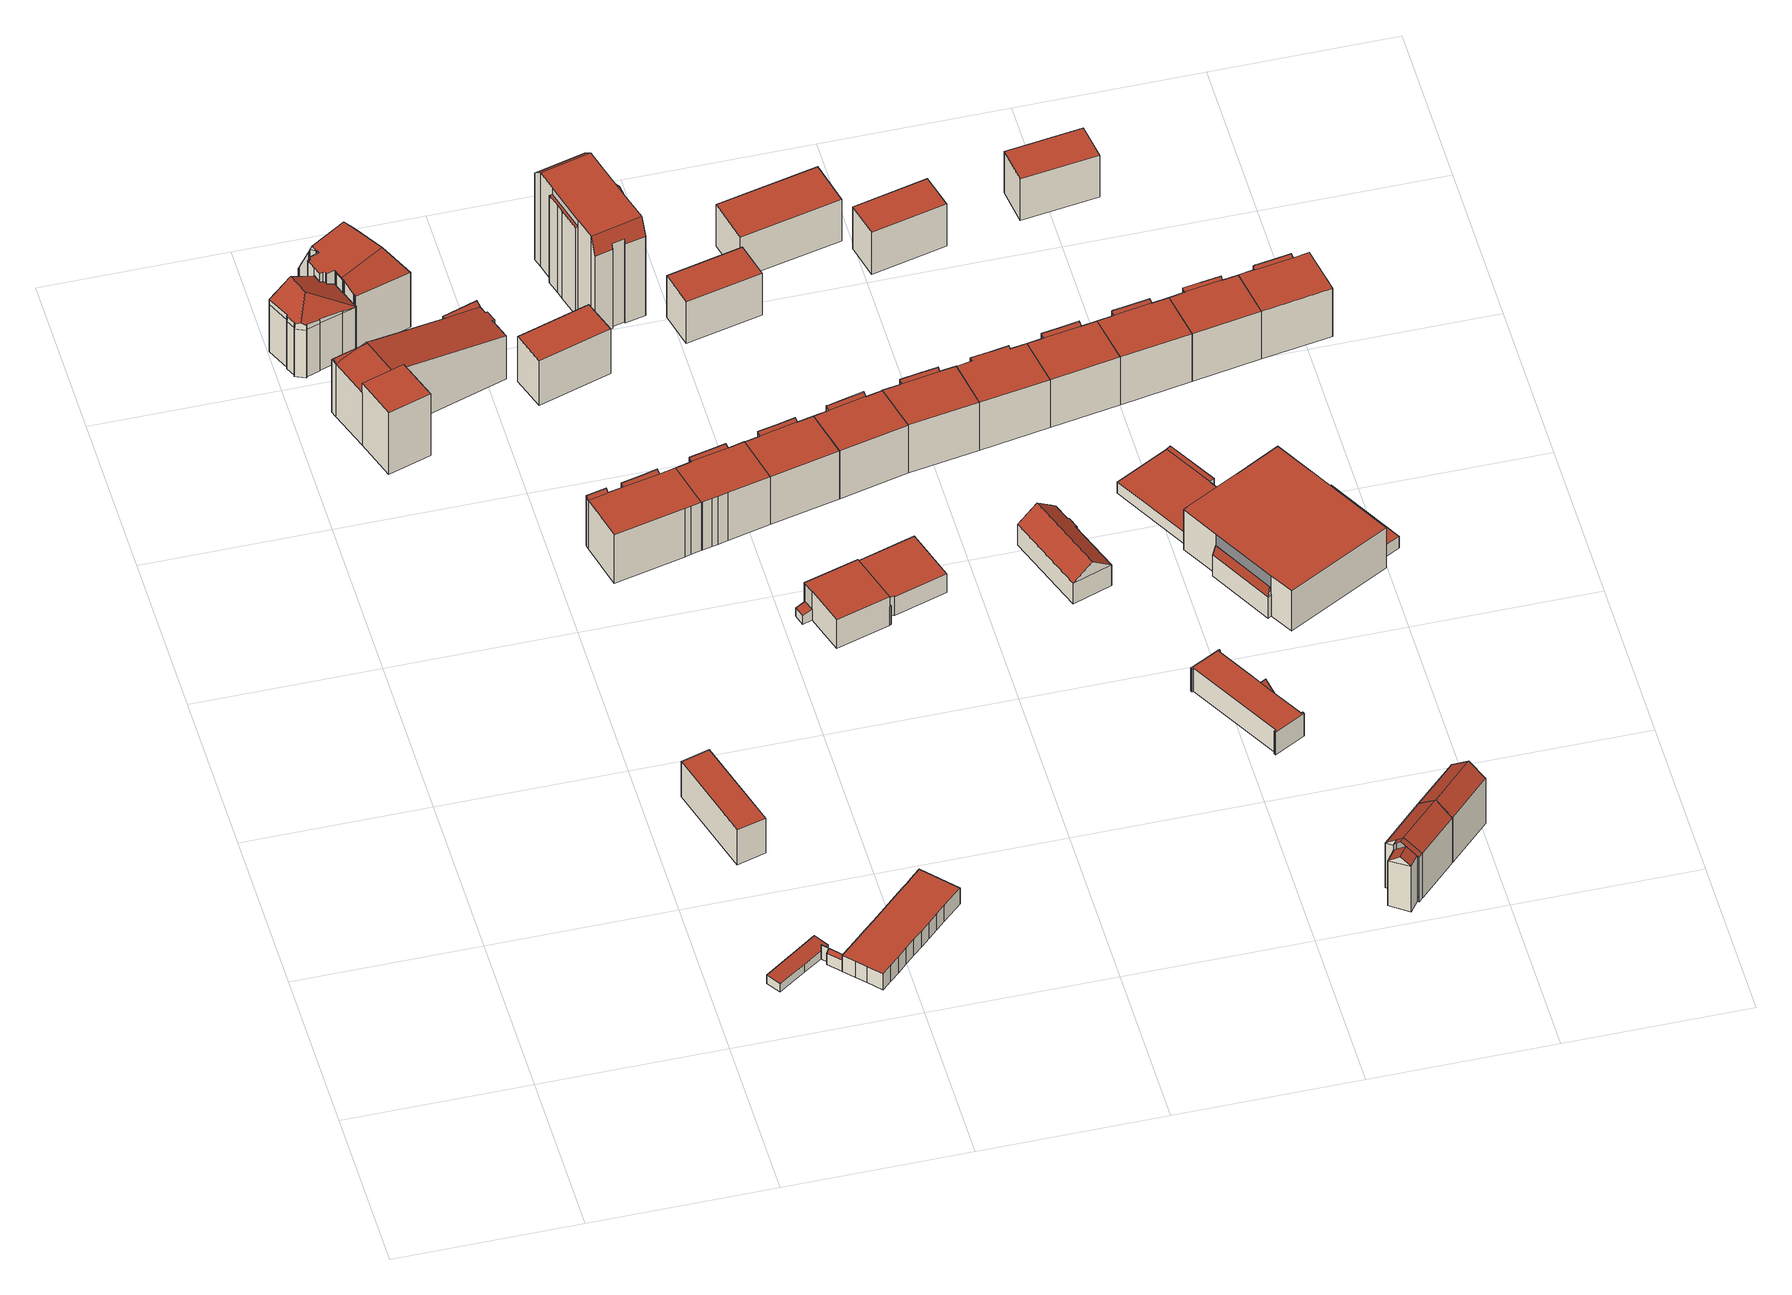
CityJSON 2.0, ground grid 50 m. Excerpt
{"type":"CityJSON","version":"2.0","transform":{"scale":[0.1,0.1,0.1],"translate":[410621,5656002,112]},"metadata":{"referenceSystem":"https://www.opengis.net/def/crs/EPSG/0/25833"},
"CityObjects":{
"building1":{"type":"Building","attributes":{"Dachtyp_tdc":"tdcPolyFlatRoof","Gemeindeschluessel":14612000,"Dachneigung":4.24,"QualitaetDacherkennung":54,"Geometrietyp2DReferenz":"3000","measuredHeight":3.03,"function":"31001_2463","roofType":"2100"},"geometry":[{"type":"Solid","lod":"2","boundaries":[[[[0,1,2,3]],[[1,4,5,2]],[[4,6,7,5]],[[6,8,9,7]],[[8,10,11,9]],[[8,6,4,1,0,12,10]],[[11,13,3,2,5,7,9]],[[10,12,13,11]],[[12,0,3,13]]]],"semantics":{"surfaces":[{"type":"WallSurface"},{"type":"RoofSurface"},{"type":"GroundSurface"}],"values":[[0,0,0,0,0,1,2,0,0]]}}]},
"building2":{"type":"Building","attributes":{"Dachtyp_tdc":"tdcFreeFormRoof","Gemeindeschluessel":14612000,"Dachneigung":52.79,"QualitaetDacherkennung":6,"Geometrietyp2DReferenz":"3000","measuredHeight":4.98,"function":"31001_9998","roofType":"5000"},"geometry":[{"type":"Solid","lod":"2","boundaries":[[[[14,15,9,11]],[[15,16,17,9]],[[16,18,19,17]],[[18,20,21,19]],[[20,22,23,21]],[[22,24,25,23]],[[24,26,27,25]],[[26,28,29,27]],[[28,14,11,29]],[[24,30,31,28,26]],[[30,22,20,18,16,15,14,31]],[[14,28,31]],[[24,22,30]],[[11,9,17,19,21,23,25,27,29]]]],"semantics":{"surfaces":[{"type":"WallSurface"},{"type":"RoofSurface"},{"type":"GroundSurface"}],"values":[[0,0,0,0,0,0,0,0,0,1,1,0,0,2]]}}]},
"building3":{"type":"Building","attributes":{"Dachtyp_tdc":"tdcFreeFormRoof","Gemeindeschluessel":14612000,"Dachneigung":28.74,"QualitaetDacherkennung":29,"Geometrietyp2DReferenz":"3000","measuredHeight":22.75,"function":"31001_9998","roofType":"5000"},"geometry":[{"type":"Solid","lod":"2","boundaries":[[[[32,33,34,35,36,37,38,39]],[[40,39,38,41]],[[42,32,39,40]],[[41,38,37,43]],[[43,37,36,44,45]],[[46,33,32,42]],[[47,48,34,33,46]],[[45,44,49,50]],[[50,49,51,52]],[[52,51,53,54]],[[54,53,55,56]],[[56,55,57,58]],[[58,57,59]],[[60,61,62,63]],[[64,61,60]],[[63,62,65]],[[66,67,68]],[[68,67,69,70]],[[70,69,71,72]],[[72,71,73,74]],[[74,73,75,76]],[[76,75,77,78,79]],[[79,78,80,81]],[[81,80,82,83]],[[83,82,84,85]],[[85,84,86,87]],[[87,86,88,89]],[[89,88,90,91]],[[91,90,48,47]],[[92,93,94,95,96,97,98,99,100,101,102,103,104,105,106,107,108,109,110,111,112,113,114,115,116,117,118,119,120,121]],[[79,81,93,92]],[[81,83,94,93]],[[83,85,95,94]],[[85,87,96,95]],[[87,89,97,96]],[[89,91,98,97]],[[91,47,99,98]],[[47,46,100,99]],[[46,42,101,100]],[[42,40,102,101]],[[40,41,103,102]],[[41,43,104,103]],[[43,45,105,104]],[[45,50,106,105]],[[50,52,107,106]],[[52,54,108,107]],[[54,56,109,108]],[[56,58,110,109]],[[58,59,111,110]],[[59,64,112,111]],[[64,60,113,112]],[[60,63,114,113]],[[63,65,115,114]],[[65,66,116,115]],[[66,68,117,116]],[[68,70,118,117]],[[70,72,119,118]],[[72,74,120,119]],[[74,76,121,120]],[[76,79,92,121]],[[35,34,48,90,88,86,84,82,80,78,77]],[[77,75,73,71,69,67,66,65,62,61,64,59,57,55,53,51,49,44,36,35]]]],"semantics":{"surfaces":[{"type":"RoofSurface"},{"type":"WallSurface"},{"type":"GroundSurface"}],"values":[[0,1,1,1,1,1,1,1,1,1,1,1,1,1,1,1,1,1,1,1,1,1,1,1,1,1,1,1,1,2,1,1,1,1,1,1,1,1,1,1,1,1,1,1,1,1,1,1,1,1,1,1,1,1,1,1,1,1,1,1,0,0]]}}]},
"building4":{"type":"Building","attributes":{"name":"Schwimmsportkomplex Freiberger Platz","Dachtyp_tdc":"tdcPolyFlatRoof","Gemeindeschluessel":14612000,"Dachneigung":0,"QualitaetDacherkennung":68,"Geometrietyp2DReferenz":"3000","measuredHeight":12.15,"function":"31001_3221","roofType":"1000"},"geometry":[{"type":"Solid","lod":"2","boundaries":[[[[122,123,124,125]],[[123,126,127,124]],[[126,128,129,127]],[[128,122,125,129]],[[128,126,123,122]],[[125,124,127,129]]]],"semantics":{"surfaces":[{"type":"WallSurface"},{"type":"RoofSurface"},{"type":"GroundSurface"}],"values":[[0,0,0,0,1,2]]}}]},
"building5":{"type":"Building","attributes":{"Gemeindeschluessel":14612000,"Geometrietyp2DReferenz":"3000","function":"31001_9998","roofType":"9999"},"children":["building5-1","building5-2","building5-3","building5-4"]},
"building5-1":{"type":"BuildingPart","attributes":{"Dachtyp_tdc":"tdcPolyFlatRoof","Dachneigung":25.29,"QualitaetDacherkennung":31,"Geometrietyp2DReferenz":"3000","measuredHeight":16.12,"roofType":"2100"},"parents":["building5"],"geometry":[{"type":"MultiSurface","lod":"2","boundaries":[[[130,131,132,133]],[[131,134,135,136,132]],[[137,130,133,138]],[[137,139,134,131,130]],[[133,132,136,138]]],"semantics":{"surfaces":[{"type":"WallSurface"},{"type":"RoofSurface"},{"type":"GroundSurface"}],"values":[0,0,0,1,2]}}]},
"building5-2":{"type":"BuildingPart","attributes":{"Dachtyp_tdc":"tdcFreeFormRoof","Dachneigung":51.75,"QualitaetDacherkennung":6,"Geometrietyp2DReferenz":"3000","measuredHeight":19.68,"roofType":"5000"},"parents":["building5"],"geometry":[{"type":"MultiSurface","lod":"2","boundaries":[[[140,141,142,143,144]],[[141,145,146,142]],[[145,147,148,146]],[[149,147,145]],[[150,149,145,141]],[[150,141,140]],[[149,150,140,151,152,147]],[[143,142,146,148,153]]],"semantics":{"surfaces":[{"type":"WallSurface"},{"type":"RoofSurface"},{"type":"GroundSurface"}],"values":[0,0,0,1,1,0,1,2]}}]},
"building5-3":{"type":"BuildingPart","attributes":{"Dachtyp_tdc":"tdcGableRoof","Dachneigung":10.05,"QualitaetDacherkennung":8,"Geometrietyp2DReferenz":"3000","measuredHeight":21.13,"roofType":"3100"},"parents":["building5"],"geometry":[{"type":"MultiSurface","lod":"2","boundaries":[[[154,155,137,138,148,147]],[[135,156,157,136]],[[156,158,159,157]],[[158,160,161,159]],[[160,162,163,161]],[[162,164,165,163]],[[164,166,167,165]],[[168,144,143,169]],[[170,166,164,162,160,158,156,135,139,155,154,171]],[[171,151,144,168,170]],[[153,148,138,136,157,159,161,163,165,167,172,169,143]]],"semantics":{"surfaces":[{"type":"WallSurface"},{"type":"RoofSurface"},{"type":"GroundSurface"}],"values":[0,0,0,0,0,0,0,0,1,1,2]}}]},
"building5-4":{"type":"BuildingPart","attributes":{"Dachtyp_tdc":"tdcPolyFlatRoof","Dachneigung":0,"QualitaetDacherkennung":51,"Geometrietyp2DReferenz":"3000","measuredHeight":21.71,"roofType":"1000"},"parents":["building5"],"geometry":[{"type":"MultiSurface","lod":"2","boundaries":[[[173,174,175,167,166]],[[174,176,177,175]],[[176,178,168,169,177]],[[178,176,174,173]],[[167,175,177,169,172]]],"semantics":{"surfaces":[{"type":"WallSurface"},{"type":"RoofSurface"},{"type":"GroundSurface"}],"values":[0,0,0,1,2]}}]},
"building6":{"type":"Building","attributes":{"Dachtyp_tdc":"tdcFreeFormRoof","Gemeindeschluessel":14612000,"Dachneigung":0.606,"QualitaetDacherkennung":24,"Geometrietyp2DReferenz":"3000","measuredHeight":21.67,"function":"31001_9998","roofType":"5000"},"geometry":[{"type":"Solid","lod":"2","boundaries":[[[[179,180,181,182]],[[180,183,184,181]],[[183,185,186,184]],[[185,187,188,186]],[[187,189,190,188]],[[189,191,192,190]],[[191,193,194,192]],[[193,195,196,194]],[[195,197,198,196]],[[197,199,200,198]],[[179,201,202]],[[203,204,205]],[[206,207,208]],[[209,203,210]],[[182,181,184,186,188,190,192,194,196,198,200,211,212,213,214,215,216,217,218,219,220,221,222,223,224,225,226,227,228,229,230,231]],[[199,232,211,200]],[[232,233,212,211]],[[233,234,213,212]],[[234,207,214,213]],[[207,206,215,214]],[[206,235,216,215]],[[235,236,217,216]],[[236,237,218,217]],[[237,238,219,218]],[[238,239,220,219]],[[239,240,221,220]],[[240,204,222,221]],[[204,203,223,222]],[[203,209,224,223]],[[209,241,225,224]],[[241,242,226,225]],[[242,243,227,226]],[[243,244,228,227]],[[244,245,229,228]],[[245,246,230,229]],[[246,201,231,230]],[[201,179,182,231]],[[243,242,241,209,210,202,201,246,245,244]],[[208,205,204,240,239,238,237,236,235,206]],[[202,210,203,205,208,207,234,233,232,199,197,195,193,191,189,187,185,183,180,179]]]],"semantics":{"surfaces":[{"type":"WallSurface"},{"type":"GroundSurface"},{"type":"RoofSurface"}],"values":[[0,0,0,0,0,0,0,0,0,0,0,0,0,0,1,0,0,0,0,0,0,0,0,0,0,0,0,0,0,0,0,0,0,0,0,0,0,2,2,2]]}}]},
"building7":{"type":"Building","attributes":{"Dachtyp_tdc":"tdcPolyFlatRoof","Gemeindeschluessel":14612000,"Dachneigung":0,"QualitaetDacherkennung":39,"Geometrietyp2DReferenz":"3000","measuredHeight":5.6,"function":"31001_9998","roofType":"1000"},"geometry":[{"type":"Solid","lod":"2","boundaries":[[[[247,248,249,250]],[[248,251,252,249]],[[251,253,254,252]],[[253,255,256,254]],[[255,257,258,256]],[[257,259,260,258]],[[259,261,262,260]],[[261,263,264,262]],[[263,265,266,264]],[[265,267,268,266]],[[267,269,270,268]],[[269,271,272,270]],[[271,273,274,272]],[[273,275,276,274]],[[275,277,278,276]],[[277,279,280,278]],[[279,281,282,280]],[[281,283,284,282]],[[283,285,286,284]],[[285,287,288,286]],[[287,289,290,288]],[[289,291,292,290]],[[291,293,294,292]],[[293,295,296,294]],[[295,247,250,296]],[[295,293,291,289,287,285,283,281,279,277,275,273,271,269,267,265,263,261,259,257,255,253,251,248,247]],[[250,249,252,254,256,258,260,262,264,266,268,270,272,274,276,278,280,282,284,286,288,290,292,294,296]]]],"semantics":{"surfaces":[{"type":"WallSurface"},{"type":"RoofSurface"},{"type":"GroundSurface"}],"values":[[0,0,0,0,0,0,0,0,0,0,0,0,0,0,0,0,0,0,0,0,0,0,0,0,0,1,2]]}}]},
"building8":{"type":"Building","attributes":{"Gemeindeschluessel":14612000,"Geometrietyp2DReferenz":"3000","function":"31001_9998","roofType":"9999"},"children":["building8-1","building8-2","building8-3"]},
"building8-1":{"type":"BuildingPart","attributes":{"Dachtyp_tdc":"tdcPolyFlatRoof","Dachneigung":28.34,"QualitaetDacherkennung":24,"Geometrietyp2DReferenz":"3000","measuredHeight":17.52,"roofType":"2100"},"parents":["building8"],"geometry":[{"type":"MultiSurface","lod":"2","boundaries":[[[297,298,299,300]],[[301,302,303,304]],[[302,297,300,303]],[[302,301,298,297]],[[300,299,304,303]]],"semantics":{"surfaces":[{"type":"WallSurface"},{"type":"RoofSurface"},{"type":"GroundSurface"}],"values":[0,0,0,1,2]}}]},
"building8-2":{"type":"BuildingPart","attributes":{"Dachtyp_tdc":"tdcPolyFlatRoof","Dachneigung":24.84,"QualitaetDacherkennung":42,"Geometrietyp2DReferenz":"3000","measuredHeight":17.45,"roofType":"2100"},"parents":["building8"],"geometry":[{"type":"MultiSurface","lod":"2","boundaries":[[[305,306,307,308]],[[306,309,310,307]],[[309,311,312,310]],[[311,313,314,312]],[[313,315,316,314]],[[313,311,309,306,305,315]],[[316,308,307,310,312,314]]],"semantics":{"surfaces":[{"type":"WallSurface"},{"type":"RoofSurface"},{"type":"GroundSurface"}],"values":[0,0,0,0,0,1,2]}}]},
"building8-3":{"type":"BuildingPart","attributes":{"Dachtyp_tdc":"tdcPolyFlatRoof","Dachneigung":0,"QualitaetDacherkennung":76,"Geometrietyp2DReferenz":"3000","measuredHeight":16.91,"roofType":"1000"},"parents":["building8"],"geometry":[{"type":"MultiSurface","lod":"2","boundaries":[[[317,318,319,320]],[[318,321,322,319]],[[321,323,301,304,322]],[[321,318,317,324,325,315,305,326,323]],[[304,299,308,316,327,328,320,319,322]],[[326,305,308,299,298]],[[315,325,327,316]],[[325,324,328,327]],[[324,317,320,328]]],"semantics":{"surfaces":[{"type":"WallSurface"},{"type":"RoofSurface"},{"type":"GroundSurface"}],"values":[0,0,0,1,2,0,0,0,0]}}]},
"building9":{"type":"Building","attributes":{"Dachtyp_tdc":"tdcPolyFlatRoof","Gemeindeschluessel":14612000,"Dachneigung":0,"QualitaetDacherkennung":44,"Geometrietyp2DReferenz":"3000","measuredHeight":15.73,"function":"31001_9998","roofType":"1000"},"geometry":[{"type":"Solid","lod":"2","boundaries":[[[[329,330,331,332]],[[330,333,334,331]],[[333,335,336,334]],[[335,329,332,336]],[[335,333,330,329]],[[332,331,334,336]]]],"semantics":{"surfaces":[{"type":"WallSurface"},{"type":"RoofSurface"},{"type":"GroundSurface"}],"values":[[0,0,0,0,1,2]]}}]},
"building10":{"type":"Building","attributes":{"Gemeindeschluessel":14612000,"Geometrietyp2DReferenz":"3000","function":"31001_9998","roofType":"9999"},"children":["building10-1","building10-2"]},
"building10-1":{"type":"BuildingPart","attributes":{"Dachtyp_tdc":"tdcPolyFlatRoof","Dachneigung":0,"QualitaetDacherkennung":73,"Geometrietyp2DReferenz":"3000","measuredHeight":16.91,"roofType":"1000"},"parents":["building10"],"geometry":[{"type":"MultiSurface","lod":"2","boundaries":[[[337,338,339,340]],[[337,341,342,338]],[[341,343,344,342]],[[343,345,346,344]],[[345,347,348,346]],[[347,349,350,348]],[[349,324,351,350]],[[324,325,352,351]],[[325,353,354,352]],[[353,355,354]],[[353,325,324,349,347,345,343,341,337,340]],[[339,338,342,344,346,348,350,351,352,354]]],"semantics":{"surfaces":[{"type":"WallSurface"},{"type":"RoofSurface"},{"type":"GroundSurface"}],"values":[0,0,0,0,0,0,0,0,0,0,1,2]}}]},
"building10-2":{"type":"BuildingPart","attributes":{"Dachtyp_tdc":"tdcPolyFlatRoof","Dachneigung":24.63,"QualitaetDacherkennung":41,"Geometrietyp2DReferenz":"3000","measuredHeight":17.39,"roofType":"2100"},"parents":["building10"],"geometry":[{"type":"MultiSurface","lod":"2","boundaries":[[[355,356,357,354]],[[356,358,359,357]],[[358,360,361,359]],[[339,354,357,359,361,362]],[[360,363,362,361]],[[363,340,339,362]],[[363,360,358,356,355,340]]],"semantics":{"surfaces":[{"type":"WallSurface"},{"type":"GroundSurface"},{"type":"RoofSurface"}],"values":[0,0,0,1,0,0,2]}}]},
"building11":{"type":"Building","attributes":{"Gemeindeschluessel":14612000,"Geometrietyp2DReferenz":"3000","function":"31001_9998","roofType":"9999"},"children":["building11-1","building11-2","building11-3","building11-4"]},
"building11-1":{"type":"BuildingPart","attributes":{"Dachtyp_tdc":"tdcPolyFlatRoof","Dachneigung":0,"QualitaetDacherkennung":0,"Geometrietyp2DReferenz":"3000","measuredHeight":11.37,"roofType":"9999"},"parents":["building11"],"geometry":[{"type":"MultiSurface","lod":"2","boundaries":[[[364,365,366,367,368]],[[367,366,369,370]],[[366,365,371,369]],[[365,364,372,371]],[[370,369,371,372,373]],[[370,373,368,367]],[[373,372,364,368]]],"semantics":{"surfaces":[{"type":"RoofSurface"},{"type":"WallSurface"},{"type":"GroundSurface"},{"type":"ClosureSurface","isClosure":"1","QuelleClosure":"LoD1Solid"}],"values":[0,1,1,1,2,3,3]}}]},
"building11-2":{"type":"BuildingPart","attributes":{"Dachtyp_tdc":"tdcCutGableRoof","Dachneigung":0.049,"QualitaetDacherkennung":58,"Geometrietyp2DReferenz":"3000","measuredHeight":33.03,"roofType":"9999"},"parents":["building11"],"geometry":[{"type":"MultiSurface","lod":"2","boundaries":[[[374,375,376,377]],[[375,378,379,376]],[[378,380,381,379]],[[380,382,383,381]],[[382,384,385,383]],[[384,386,387,388,385]],[[389,390,391]],[[389,392,393,390]],[[392,394,395,393]],[[394,396,397,395]],[[396,398,399,397]],[[398,400,401,399]],[[400,402,401]],[[398,396,394,392]],[[384,382,380,378,375,374,403,404]],[[392,389,405,386,384,404,406,400,398]],[[407,408,409,377,376,379,381,383,385,388,410,390,393,395,397,399,401,411]],[[406,407,412]],[[406,404,408,407]],[[404,403,409,408]],[[403,374,377,409]]],"semantics":{"surfaces":[{"type":"WallSurface"},{"type":"RoofSurface"},{"type":"GroundSurface"}],"values":[0,0,0,0,0,0,0,0,0,0,0,0,0,1,1,1,2,0,0,0,0]}}]},
"building11-3":{"type":"BuildingPart","attributes":{"Dachtyp_tdc":"tdcPolyFlatRoof","Dachneigung":0,"QualitaetDacherkennung":45,"Geometrietyp2DReferenz":"3000","measuredHeight":30.66,"roofType":"1000"},"parents":["building11"],"geometry":[{"type":"MultiSurface","lod":"2","boundaries":[[[387,413,414,388]],[[413,415,416,414]],[[415,417,418,416]],[[417,419,420,418]],[[419,391,390,420]],[[391,419,417,415,413,387,421]],[[410,388,414,416,418,420,390]]],"semantics":{"surfaces":[{"type":"WallSurface"},{"type":"RoofSurface"},{"type":"GroundSurface"}],"values":[0,0,0,0,0,1,2]}}]},
"building11-4":{"type":"BuildingPart","attributes":{"Dachtyp_tdc":"tdcGableRoof","Dachneigung":23.63,"QualitaetDacherkennung":9,"Geometrietyp2DReferenz":"3000","measuredHeight":31.98,"roofType":"3100"},"parents":["building11"],"geometry":[{"type":"MultiSurface","lod":"2","boundaries":[[[422,412,407,423]],[[402,424,425,401]],[[424,426,427,425]],[[426,428,367,370,427]],[[429,372,364]],[[429,422,423,372]],[[430,428,426,424,402,431]],[[431,412,422,429,430]],[[423,407,411,401,425,427,370,373,372]]],"semantics":{"surfaces":[{"type":"WallSurface"},{"type":"RoofSurface"},{"type":"GroundSurface"}],"values":[0,0,0,0,0,0,1,1,2]}}]},
"building12":{"type":"Building","attributes":{"Gemeindeschluessel":14612000,"Geometrietyp2DReferenz":"3000","function":"31001_9998","roofType":"9999"},"children":["building12-1","building12-2","building12-3"]},
"building12-1":{"type":"BuildingPart","attributes":{"Dachtyp_tdc":"tdcPolyFlatRoof","Dachneigung":16.89,"QualitaetDacherkennung":45,"Geometrietyp2DReferenz":"3000","measuredHeight":3.77,"roofType":"2100"},"parents":["building12"],"geometry":[{"type":"MultiSurface","lod":"2","boundaries":[[[432,433,434,435]],[[436,437,438,439]],[[437,432,435,438]],[[437,436,433,432]],[[435,434,439,438]]],"semantics":{"surfaces":[{"type":"WallSurface"},{"type":"RoofSurface"},{"type":"GroundSurface"}],"values":[0,0,0,1,2]}}]},
"building12-2":{"type":"BuildingPart","attributes":{"Dachtyp_tdc":"tdcPolyFlatRoof","Dachneigung":0,"QualitaetDacherkennung":66,"Geometrietyp2DReferenz":"3000","measuredHeight":6.67,"roofType":"1000"},"parents":["building12"],"geometry":[{"type":"MultiSurface","lod":"2","boundaries":[[[440,441,442,443]],[[441,444,445,442]],[[444,446,447,445]],[[446,448,449,447]],[[448,450,451,449]],[[450,452,453,451]],[[452,454,455,453]],[[454,456,457,455]],[[456,454,452,450,448,446,444,441,440]],[[443,442,445,447,449,451,453,455,457]]],"semantics":{"surfaces":[{"type":"WallSurface"},{"type":"RoofSurface"},{"type":"GroundSurface"}],"values":[0,0,0,0,0,0,0,0,1,2]}}]},
"building12-3":{"type":"BuildingPart","attributes":{"Dachtyp_tdc":"tdcPolyFlatRoof","Dachneigung":0,"QualitaetDacherkennung":74,"Geometrietyp2DReferenz":"3000","measuredHeight":10.11,"roofType":"1000"},"parents":["building12"],"geometry":[{"type":"MultiSurface","lod":"2","boundaries":[[[434,458,443,457,459,439]],[[460,461,458,434,433]],[[461,462,440,443,458]],[[463,464,459,457,456]],[[464,465,439,459]],[[465,436,439]],[[464,463,462,461,460,465]]],"semantics":{"surfaces":[{"type":"GroundSurface"},{"type":"WallSurface"},{"type":"RoofSurface"}],"values":[0,1,1,1,1,1,2]}}]},
"building13":{"type":"Building","attributes":{"Gemeindeschluessel":14612000,"Geometrietyp2DReferenz":"3000","function":"31001_9998","roofType":"9999"},"children":["building13-1","building13-2"]},
"building13-1":{"type":"BuildingPart","attributes":{"Dachtyp_tdc":"tdcPolyFlatRoof","Dachneigung":0,"QualitaetDacherkennung":74,"Geometrietyp2DReferenz":"3000","measuredHeight":16.84,"roofType":"1000"},"parents":["building13"],"geometry":[{"type":"MultiSurface","lod":"2","boundaries":[[[466,467,468,469]],[[466,470,471,467]],[[470,472,342,471]],[[472,473,338,342]],[[473,474,475,338]],[[474,473,472,470,466,469]],[[468,467,471,342,338,475]]],"semantics":{"surfaces":[{"type":"WallSurface"},{"type":"RoofSurface"},{"type":"GroundSurface"}],"values":[0,0,0,0,0,1,2]}}]},
"building13-2":{"type":"BuildingPart","attributes":{"Dachtyp_tdc":"tdcPolyFlatRoof","Dachneigung":28.95,"QualitaetDacherkennung":44,"Geometrietyp2DReferenz":"3000","measuredHeight":17.42,"roofType":"2100"},"parents":["building13"],"geometry":[{"type":"MultiSurface","lod":"2","boundaries":[[[474,476,477,475]],[[476,478,479,477]],[[478,480,481,479]],[[480,482,483,481]],[[482,469,468,483]],[[482,480,478,476,474,469]],[[468,475,477,479,481,483]]],"semantics":{"surfaces":[{"type":"WallSurface"},{"type":"RoofSurface"},{"type":"GroundSurface"}],"values":[0,0,0,0,0,1,2]}}]},
"building14":{"type":"Building","attributes":{"Dachtyp_tdc":"tdcPolyFlatRoof","Gemeindeschluessel":14612000,"Dachneigung":0,"QualitaetDacherkennung":47,"Geometrietyp2DReferenz":"3000","measuredHeight":14.62,"function":"31001_9998","roofType":"1000"},"geometry":[{"type":"Solid","lod":"2","boundaries":[[[[484,485,486,487]],[[485,488,489,486]],[[488,490,491,489]],[[490,484,487,491]],[[490,488,485,484]],[[487,486,489,491]]]],"semantics":{"surfaces":[{"type":"WallSurface"},{"type":"RoofSurface"},{"type":"GroundSurface"}],"values":[[0,0,0,0,1,2]]}}]},
"building15":{"type":"Building","attributes":{"Gemeindeschluessel":14612000,"Geometrietyp2DReferenz":"3000","function":"31001_9998","roofType":"9999"},"children":["building15-1","building15-2"]},
"building15-1":{"type":"BuildingPart","attributes":{"Dachtyp_tdc":"tdcPolyFlatRoof","Dachneigung":0,"QualitaetDacherkennung":72,"Geometrietyp2DReferenz":"3000","measuredHeight":16.85,"roofType":"1000"},"parents":["building15"],"geometry":[{"type":"MultiSurface","lod":"2","boundaries":[[[470,466,467,471]],[[466,492,493,467]],[[494,495,496,497]],[[495,498,499,496]],[[498,470,471,499]],[[498,495,494,492,466,470]],[[471,467,493,497,496,499]]],"semantics":{"surfaces":[{"type":"WallSurface"},{"type":"RoofSurface"},{"type":"GroundSurface"}],"values":[0,0,0,0,0,1,2]}}]},
"building15-2":{"type":"BuildingPart","attributes":{"Dachtyp_tdc":"tdcPolyFlatRoof","Dachneigung":26.87,"QualitaetDacherkennung":44,"Geometrietyp2DReferenz":"3000","measuredHeight":17.39,"roofType":"2100"},"parents":["building15"],"geometry":[{"type":"MultiSurface","lod":"2","boundaries":[[[492,500,501,493]],[[500,502,503,501]],[[502,504,505,503]],[[504,506,507,505]],[[506,494,497,507]],[[494,506,504,502,500,492]],[[501,503,505,507,497,493]]],"semantics":{"surfaces":[{"type":"WallSurface"},{"type":"RoofSurface"},{"type":"GroundSurface"}],"values":[0,0,0,0,0,1,2]}}]},
"building16":{"type":"Building","attributes":{"Gemeindeschluessel":14612000,"Geometrietyp2DReferenz":"3000","function":"31001_9998","roofType":"9999"},"children":["building16-1","building16-2"]},
"building16-1":{"type":"BuildingPart","attributes":{"Dachtyp_tdc":"tdcPolyFlatRoof","Dachneigung":0,"QualitaetDacherkennung":73,"Geometrietyp2DReferenz":"3000","measuredHeight":16.89,"roofType":"1000"},"parents":["building16"],"geometry":[{"type":"MultiSurface","lod":"2","boundaries":[[[508,509,510,511,512]],[[509,513,514,510]],[[513,515,516,514]],[[515,517,499,516]],[[517,518,496,499]],[[518,519,520,496]],[[519,521,520]],[[519,518,517,515,513,509,508]],[[511,510,514,516,499,496,520]]],"semantics":{"surfaces":[{"type":"WallSurface"},{"type":"RoofSurface"},{"type":"GroundSurface"}],"values":[0,0,0,0,0,0,0,1,2]}}]},
"building16-2":{"type":"BuildingPart","attributes":{"Dachtyp_tdc":"tdcPolyFlatRoof","Dachneigung":25.2,"QualitaetDacherkennung":39,"Geometrietyp2DReferenz":"3000","measuredHeight":17.38,"roofType":"2100"},"parents":["building16"],"geometry":[{"type":"MultiSurface","lod":"2","boundaries":[[[522,523,510,524]],[[523,512,511,510]],[[521,525,526,520]],[[525,527,528,526]],[[527,529,530,528]],[[529,522,524,530]],[[529,527,525,521,512,523,522]],[[524,510,511,520,526,528,530]]],"semantics":{"surfaces":[{"type":"WallSurface"},{"type":"RoofSurface"},{"type":"GroundSurface"}],"values":[0,0,0,0,0,0,1,2]}}]},
"building17":{"type":"Building","attributes":{"Dachtyp_tdc":"tdcPolyFlatRoof","Gemeindeschluessel":14612000,"Dachneigung":0,"QualitaetDacherkennung":71,"Geometrietyp2DReferenz":"3000","measuredHeight":14.62,"function":"31001_9998","roofType":"1000"},"geometry":[{"type":"Solid","lod":"2","boundaries":[[[[531,532,533,534]],[[532,535,536,533]],[[535,537,538,536]],[[537,531,534,538]],[[537,535,532,531]],[[534,533,536,538]]]],"semantics":{"surfaces":[{"type":"WallSurface"},{"type":"RoofSurface"},{"type":"GroundSurface"}],"values":[[0,0,0,0,1,2]]}}]},
"building18":{"type":"Building","attributes":{"Dachtyp_tdc":"tdcFreeFormRoof","Gemeindeschluessel":14612000,"Dachneigung":36.24,"QualitaetDacherkennung":92,"Geometrietyp2DReferenz":"3000","measuredHeight":11.55,"function":"31001_9998","roofType":"5000"},"geometry":[{"type":"Solid","lod":"2","boundaries":[[[[539,540,541,542]],[[540,543,544,541]],[[543,545,546,544]],[[545,547,548,546]],[[547,549,550,548]],[[549,551,552,550]],[[551,553,554,552]],[[553,555,556,554]],[[555,539,542,556]],[[543,557,558,545]],[[557,540,539,555,553,551,549,547,558]],[[547,545,558]],[[543,540,557]],[[542,541,544,546,548,550,552,554,556]]]],"semantics":{"surfaces":[{"type":"WallSurface"},{"type":"RoofSurface"},{"type":"GroundSurface"}],"values":[[0,0,0,0,0,0,0,0,0,1,1,0,0,2]]}}]},
"building19":{"type":"Building","attributes":{"Gemeindeschluessel":14612000,"Geometrietyp2DReferenz":"3000","function":"31001_9998","roofType":"9999"},"children":["building19-1","building19-2"]},
"building19-1":{"type":"BuildingPart","attributes":{"Dachtyp_tdc":"tdcPolyFlatRoof","Dachneigung":0,"QualitaetDacherkennung":59,"Geometrietyp2DReferenz":"3000","measuredHeight":7.95,"roofType":"1000"},"parents":["building19"],"geometry":[{"type":"MultiSurface","lod":"2","boundaries":[[[559,560,561]],[[559,562,563,560]],[[562,564,565,563]],[[564,566,567,565]],[[566,568,569,567]],[[568,570,571,569]],[[570,572,573,571]],[[572,574,575,573]],[[574,576,577,575]],[[576,578,579,577]],[[578,580,581,579]],[[580,582,583,581]],[[582,584,585,583]],[[584,586,587,585]],[[586,588,587]],[[586,584,582,580,578,576,574,572,570,568,566,564,562,559]],[[560,563,565,567,569,571,573,575,577,579,581,583,585,587]]],"semantics":{"surfaces":[{"type":"WallSurface"},{"type":"RoofSurface"},{"type":"GroundSurface"}],"values":[0,0,0,0,0,0,0,0,0,0,0,0,0,0,0,1,2]}}]},
"building19-2":{"type":"BuildingPart","attributes":{"Dachtyp_tdc":"tdcGableRoof","Dachneigung":42.93,"QualitaetDacherkennung":11,"Geometrietyp2DReferenz":"3000","measuredHeight":6.82,"roofType":"3100"},"parents":["building19"],"geometry":[{"type":"MultiSurface","lod":"2","boundaries":[[[589,590,591]],[[590,588,592,591]],[[561,589,591,592]],[[587,593,594,560]],[[588,590,593,587]],[[590,589,594,593]],[[589,561,560,594]]],"semantics":{"surfaces":[{"type":"WallSurface"},{"type":"RoofSurface"},{"type":"GroundSurface"}],"values":[0,1,1,2,0,0,0]}}]},
"building20":{"type":"Building","attributes":{"Dachtyp_tdc":"tdcPolyFlatRoof","Gemeindeschluessel":14612000,"Dachneigung":0,"QualitaetDacherkennung":72,"Geometrietyp2DReferenz":"3000","measuredHeight":16.86,"function":"31001_9998","roofType":"1000"},"geometry":[{"type":"Solid","lod":"2","boundaries":[[[[595,596,597,598]],[[596,599,600,597]],[[599,601,602,600]],[[601,603,604,602]],[[603,605,516,604]],[[603,601,599,596,595,606,607,608,609,605]],[[516,514,610,611,612,598,597,600,602,604]],[[605,609,514,516]],[[609,608,610,514]],[[608,607,611,610]],[[607,606,612,611]],[[606,595,598,612]]]],"semantics":{"surfaces":[{"type":"WallSurface"},{"type":"RoofSurface"},{"type":"GroundSurface"}],"values":[[0,0,0,0,0,1,2,0,0,0,0,0]]}}]},
"building21":{"type":"Building","attributes":{"Gemeindeschluessel":14612000,"Geometrietyp2DReferenz":"3000","function":"31001_9998","roofType":"9999"},"children":["building21-1","building21-2","building21-3"]},
"building21-1":{"type":"BuildingPart","attributes":{"Dachtyp_tdc":"tdcGableRoof","Dachneigung":37.27,"QualitaetDacherkennung":74,"Geometrietyp2DReferenz":"3000","measuredHeight":19.49,"roofType":"3100"},"parents":["building21"],"geometry":[{"type":"MultiSurface","lod":"2","boundaries":[[[613,614,615,616]],[[614,617,618,615]],[[619,620,621,622]],[[620,613,616,621]],[[613,620,623,624,625,626,627]],[[617,614,627,626]],[[613,627,614]],[[619,628,623,620]],[[616,615,618,622,621]]],"semantics":{"surfaces":[{"type":"WallSurface"},{"type":"RoofSurface"},{"type":"GroundSurface"}],"values":[0,0,0,0,1,1,0,0,2]}}]},
"building21-2":{"type":"BuildingPart","attributes":{"Dachtyp_tdc":"tdcGableRoof","Dachneigung":37.07,"QualitaetDacherkennung":60,"Geometrietyp2DReferenz":"3000","measuredHeight":18.32,"roofType":"3100"},"parents":["building21"],"geometry":[{"type":"MultiSurface","lod":"2","boundaries":[[[629,630,631,632,633]],[[630,634,635,631]],[[634,636,637,635]],[[634,630,638]],[[630,629,639,638]],[[636,634,638,639,640]],[[632,631,635,637]]],"semantics":{"surfaces":[{"type":"WallSurface"},{"type":"RoofSurface"},{"type":"GroundSurface"}],"values":[0,0,0,0,1,1,2]}}]},
"building21-3":{"type":"BuildingPart","attributes":{"Dachtyp_tdc":"tdcGableRoof","Dachneigung":37.22,"QualitaetDacherkennung":41,"Geometrietyp2DReferenz":"3000","measuredHeight":19.47,"roofType":"3100"},"parents":["building21"],"geometry":[{"type":"MultiSurface","lod":"2","boundaries":[[[617,641,642,618]],[[643,628,619,622,637,636]],[[641,617,625,626,644]],[[628,643,644,626,624]],[[618,642,632,637,622]]],"semantics":{"surfaces":[{"type":"WallSurface"},{"type":"RoofSurface"},{"type":"GroundSurface"}],"values":[0,0,1,1,2]}}]},
"building22":{"type":"Building","attributes":{"Dachtyp_tdc":"tdcPolyFlatRoof","Gemeindeschluessel":14612000,"Dachneigung":0,"QualitaetDacherkennung":52,"Geometrietyp2DReferenz":"3000","measuredHeight":14.67,"function":"31001_9998","roofType":"1000"},"geometry":[{"type":"Solid","lod":"2","boundaries":[[[[645,646,647,648]],[[646,649,650,647]],[[649,651,652,650]],[[651,645,648,652]],[[651,649,646,645]],[[648,647,650,652]]]],"semantics":{"surfaces":[{"type":"WallSurface"},{"type":"RoofSurface"},{"type":"GroundSurface"}],"values":[[0,0,0,0,1,2]]}}]},
"building23":{"type":"Building","attributes":{"Dachtyp_tdc":"tdcGableRoof","Gemeindeschluessel":14612000,"Dachneigung":37.04,"QualitaetDacherkennung":74,"Geometrietyp2DReferenz":"3000","measuredHeight":19.47,"function":"31001_9998","roofType":"3100"},"geometry":[{"type":"Solid","lod":"2","boundaries":[[[[613,653,654,616]],[[653,655,656,654]],[[655,657,615,656]],[[657,613,616,615]],[[655,653,658]],[[613,657,659]],[[653,613,659,658]],[[657,655,658,659]],[[616,654,656,615]]]],"semantics":{"surfaces":[{"type":"WallSurface"},{"type":"RoofSurface"},{"type":"GroundSurface"}],"values":[[0,0,0,0,0,0,1,1,2]]}}]},
"building24":{"type":"Building","attributes":{"Gemeindeschluessel":14612000,"Geometrietyp2DReferenz":"3000","function":"31001_9998","roofType":"9999"},"children":["building24-1","building24-2"]},
"building24-1":{"type":"BuildingPart","attributes":{"Dachtyp_tdc":"tdcPolyFlatRoof","Dachneigung":25.42,"QualitaetDacherkennung":40,"Geometrietyp2DReferenz":"3000","measuredHeight":17.4,"roofType":"2100"},"parents":["building24"],"geometry":[{"type":"MultiSurface","lod":"2","boundaries":[[[660,661,662,663]],[[661,664,665,662]],[[664,666,667,665]],[[666,668,669,667]],[[668,670,671,669]],[[668,666,664,661,660,672,670]],[[671,663,662,665,667,669]]],"semantics":{"surfaces":[{"type":"WallSurface"},{"type":"RoofSurface"},{"type":"GroundSurface"}],"values":[0,0,0,0,0,1,2]}}]},
"building24-2":{"type":"BuildingPart","attributes":{"Dachtyp_tdc":"tdcPolyFlatRoof","Dachneigung":0,"QualitaetDacherkennung":73,"Geometrietyp2DReferenz":"3000","measuredHeight":16.85,"roofType":"1000"},"parents":["building24"],"geometry":[{"type":"MultiSurface","lod":"2","boundaries":[[[603,601,602,604]],[[601,660,663,602]],[[673,674,671,670]],[[673,675,676,674]],[[675,677,678,676]],[[677,603,604,678]],[[677,675,673,670,672,660,601,603]],[[604,602,663,671,674,676,678]]],"semantics":{"surfaces":[{"type":"WallSurface"},{"type":"RoofSurface"},{"type":"GroundSurface"}],"values":[0,0,0,0,0,0,1,2]}}]},
"building25":{"type":"Building","attributes":{"name":"Dresden International School","Gemeindeschluessel":14612000,"Geometrietyp2DReferenz":"3000","function":"31001_3021","roofType":"9999"},"children":["building25-1","building25-2","building25-3","building25-4","building25-5"]},
"building25-1":{"type":"BuildingPart","attributes":{"Dachtyp_tdc":"tdcPolyFlatRoof","Dachneigung":0,"QualitaetDacherkennung":77,"Geometrietyp2DReferenz":"3000","measuredHeight":4.05,"roofType":"1000"},"parents":["building25"],"geometry":[{"type":"MultiSurface","lod":"2","boundaries":[[[679,680,681,682]],[[680,683,684,681]],[[683,685,686,684]],[[685,683,680,679]],[[682,681,684,686]]],"semantics":{"surfaces":[{"type":"WallSurface"},{"type":"RoofSurface"},{"type":"GroundSurface"}],"values":[0,0,0,1,2]}}]},
"building25-2":{"type":"BuildingPart","attributes":{"Dachtyp_tdc":"tdcPolyFlatRoof","Dachneigung":9.81,"QualitaetDacherkennung":65,"Geometrietyp2DReferenz":"3000","measuredHeight":4.3,"roofType":"2100"},"parents":["building25"],"geometry":[{"type":"MultiSurface","lod":"2","boundaries":[[[687,688,689,690,691]],[[688,692,693,689]],[[692,694,695,696,693]],[[694,692,688,687]],[[690,689,693,696]]],"semantics":{"surfaces":[{"type":"WallSurface"},{"type":"RoofSurface"},{"type":"GroundSurface"}],"values":[0,0,0,1,2]}}]},
"building25-3":{"type":"BuildingPart","attributes":{"Dachtyp_tdc":"tdcPolyFlatRoof","Dachneigung":0,"QualitaetDacherkennung":60,"Geometrietyp2DReferenz":"3000","measuredHeight":14.12,"roofType":"1000"},"parents":["building25"],"geometry":[{"type":"MultiSurface","lod":"2","boundaries":[[[697,698,699]],[[697,700,701,698]],[[700,702,679,682,701]],[[700,697,703,704,705,706,707,708,709,702]],[[682,686,710,711,712,713,714,715,698,701]],[[709,708,710,686,685]],[[708,707,711,710]],[[707,706,716,712,711]],[[705,704,714,713,717]],[[704,703,718,715,714]]],"semantics":{"surfaces":[{"type":"WallSurface"},{"type":"RoofSurface"},{"type":"GroundSurface"}],"values":[0,0,0,1,2,0,0,0,0,0]}}]},
"building25-4":{"type":"BuildingPart","attributes":{"Dachtyp_tdc":"tdcPolyFlatRoof","Dachneigung":0,"QualitaetDacherkennung":87,"Geometrietyp2DReferenz":"3000","measuredHeight":4.04,"roofType":"1000"},"parents":["building25"],"geometry":[{"type":"MultiSurface","lod":"2","boundaries":[[[718,719,720,715]],[[719,691,690,720]],[[695,699,698,696]],[[695,691,719,718,699]],[[698,715,720,690,696]]],"semantics":{"surfaces":[{"type":"WallSurface"},{"type":"RoofSurface"},{"type":"GroundSurface"}],"values":[0,0,0,1,2]}}]},
"building25-5":{"type":"BuildingPart","attributes":{"Dachtyp_tdc":"tdcFreeFormRoof","Dachneigung":80.7,"QualitaetDacherkennung":11,"Geometrietyp2DReferenz":"3000","measuredHeight":10.71,"roofType":"5000"},"parents":["building25"],"geometry":[{"type":"MultiSurface","lod":"2","boundaries":[[[716,721,722,712]],[[721,723,724,722]],[[723,717,713,724]],[[725,717,723]],[[726,725,723,721]],[[726,721,716]],[[725,726,716,717]],[[712,722,724,713]]],"semantics":{"surfaces":[{"type":"WallSurface"},{"type":"RoofSurface"},{"type":"GroundSurface"}],"values":[0,0,0,1,1,0,1,2]}}]},
"building26":{"type":"Building","attributes":{"Gemeindeschluessel":14612000,"Geometrietyp2DReferenz":"3000","function":"31001_9998","roofType":"9999"},"children":["building26-1","building26-2"]},
"building26-1":{"type":"BuildingPart","attributes":{"Dachtyp_tdc":"tdcPolyFlatRoof","Dachneigung":0,"QualitaetDacherkennung":71,"Geometrietyp2DReferenz":"3000","measuredHeight":16.85,"roofType":"1000"},"parents":["building26"],"geometry":[{"type":"MultiSurface","lod":"2","boundaries":[[[727,728,729,730]],[[728,731,732,729]],[[731,677,678,732]],[[677,675,676,678]],[[675,733,734,676]],[[733,675,677,731,728,727]],[[730,729,732,678,676,734]]],"semantics":{"surfaces":[{"type":"WallSurface"},{"type":"RoofSurface"},{"type":"GroundSurface"}],"values":[0,0,0,0,0,1,2]}}]},
"building26-2":{"type":"BuildingPart","attributes":{"Dachtyp_tdc":"tdcPolyFlatRoof","Dachneigung":26.55,"QualitaetDacherkennung":42,"Geometrietyp2DReferenz":"3000","measuredHeight":17.39,"roofType":"2100"},"parents":["building26"],"geometry":[{"type":"MultiSurface","lod":"2","boundaries":[[[735,736,737,738]],[[736,739,740,737]],[[739,741,742,740]],[[741,727,730,742]],[[733,735,738,734]],[[733,727,741,739,736,735]],[[738,737,740,742,730,734]]],"semantics":{"surfaces":[{"type":"WallSurface"},{"type":"RoofSurface"},{"type":"GroundSurface"}],"values":[0,0,0,0,0,1,2]}}]},
"building27":{"type":"Building","attributes":{"Dachtyp_tdc":"tdcPolyFlatRoof","Gemeindeschluessel":14612000,"Dachneigung":0,"QualitaetDacherkennung":49,"Geometrietyp2DReferenz":"3000","measuredHeight":14.64,"function":"31001_9998","roofType":"1000"},"geometry":[{"type":"Solid","lod":"2","boundaries":[[[[743,744,745,746]],[[744,747,748,745]],[[747,749,750,748]],[[749,743,746,750]],[[749,747,744,743]],[[746,745,748,750]]]],"semantics":{"surfaces":[{"type":"WallSurface"},{"type":"RoofSurface"},{"type":"GroundSurface"}],"values":[[0,0,0,0,1,2]]}}]},
"building28":{"type":"Building","attributes":{"Gemeindeschluessel":14612000,"Geometrietyp2DReferenz":"3000","function":"31001_9998","roofType":"9999"},"children":["building28-1","building28-2"]},
"building28-1":{"type":"BuildingPart","attributes":{"Dachtyp_tdc":"tdcPolyFlatRoof","Dachneigung":0,"QualitaetDacherkennung":74,"Geometrietyp2DReferenz":"3000","measuredHeight":16.84,"roofType":"1000"},"parents":["building28"],"geometry":[{"type":"MultiSurface","lod":"2","boundaries":[[[731,728,729,732]],[[728,751,752,729]],[[751,753,752]],[[754,755,756]],[[754,757,758,755]],[[757,759,760,758]],[[759,731,732,760]],[[759,757,754,751,728,731]],[[732,729,752,755,758,760]]],"semantics":{"surfaces":[{"type":"WallSurface"},{"type":"RoofSurface"},{"type":"GroundSurface"}],"values":[0,0,0,0,0,0,0,1,2]}}]},
"building28-2":{"type":"BuildingPart","attributes":{"Dachtyp_tdc":"tdcPolyFlatRoof","Dachneigung":28.05,"QualitaetDacherkennung":41,"Geometrietyp2DReferenz":"3000","measuredHeight":17.35,"roofType":"2100"},"parents":["building28"],"geometry":[{"type":"MultiSurface","lod":"2","boundaries":[[[761,762,763,764]],[[762,756,755,763]],[[756,762,761,765,766,753]],[[767,768,764,763,755,752]],[[753,766,767,752]],[[766,765,768,767]],[[765,761,764,768]]],"semantics":{"surfaces":[{"type":"WallSurface"},{"type":"RoofSurface"},{"type":"GroundSurface"}],"values":[0,0,1,2,0,0,0]}}]},
"building29":{"type":"Building","attributes":{"Gemeindeschluessel":14612000,"Geometrietyp2DReferenz":"3000","function":"31001_9998","roofType":"9999"},"children":["building29-1","building29-2"]},
"building29-1":{"type":"BuildingPart","attributes":{"Dachtyp_tdc":"tdcPolyFlatRoof","Dachneigung":27.75,"QualitaetDacherkennung":39,"Geometrietyp2DReferenz":"3000","measuredHeight":17.38,"roofType":"2100"},"parents":["building29"],"geometry":[{"type":"MultiSurface","lod":"2","boundaries":[[[769,770,771,772]],[[770,773,774,771]],[[773,775,776,774]],[[775,777,778,776]],[[777,779,780,778]],[[781,779,777,775,773,770,769]],[[772,771,774,776,778,780,782]]],"semantics":{"surfaces":[{"type":"WallSurface"},{"type":"RoofSurface"},{"type":"GroundSurface"}],"values":[0,0,0,0,0,1,2]}}]},
"building29-2":{"type":"BuildingPart","attributes":{"Dachtyp_tdc":"tdcPolyFlatRoof","Dachneigung":0,"QualitaetDacherkennung":73,"Geometrietyp2DReferenz":"3000","measuredHeight":16.87,"roofType":"1000"},"parents":["building29"],"geometry":[{"type":"MultiSurface","lod":"2","boundaries":[[[783,784,785,786,787,757,759]],[[788,789,772,782,780,790,791]],[[759,757,789,788]],[[757,787,769,772,789]],[[785,780,779]],[[785,784,790,780]],[[784,783,791,790]],[[783,759,788,791]]],"semantics":{"surfaces":[{"type":"RoofSurface"},{"type":"GroundSurface"},{"type":"WallSurface"}],"values":[0,1,2,2,2,2,2,2]}}]}
},
"vertices":[
[667,145,44],[642,181,48],[642,181,17],[667,145,17],[791,285,48],[791,285,17],[817,247,44],[817,247,17],[812,243,44],[812,243,17],[794,231,44],[794,231,17],[743,197,44],[743,197,17],
[794,231,67],[812,243,39],[825,229,39],[825,229,17],[827,231,35],[827,231,17],[851,206,35],[851,206,17],[859,197,35],[859,197,17],[835,175,55],[835,175,17],[803,209,55],[803,209,17],[809,214,67],[809,214,17],[841,180,67],[802,222,67],
[45,2542,187],[43,2539,186],[57,2533,193],[87,2601,229],[65,2662,229],[5,2639,185],[35,2572,188],[32,2571,186],[32,2571,169],[35,2572,169],[45,2542,169],[5,2639,169],[130,2686,191],[130,2686,169],[43,2539,169],[71,2527,169],[71,2527,185],[132,2687,190],[132,2687,169],[140,2663,190],[140,2663,169],[149,2667,185],[149,2667,169],[155,2665,182],[155,2665,169],[157,2659,182],[157,2659,169],[179,2666,169],[181,2658,169],[181,2658,170],[190,2631,170],[190,2631,169],[182,2658,169],[192,2632,169],[194,2625,169],[193,2625,170],[193,2625,169],[207,2585,170],[207,2585,169],[208,2585,170],[208,2585,169],[210,2579,170],[210,2579,169],[211,2578,170],[211,2578,169],[209,2576,171],[208,2575,171],[208,2575,169],[208,2574,170],[208,2574,169],[173,2563,174],[173,2563,169],[173,2564,175],[173,2564,169],[109,2544,183],[109,2544,169],[109,2542,182],[109,2542,169],[72,2530,186],[72,2530,169],[208,2575,2],[208,2574,2],[173,2563,2],[173,2564,2],[109,2544,2],[109,2542,2],[72,2530,2],[71,2527,2],[43,2539,2],[45,2542,2],[32,2571,2],[35,2572,2],[5,2639,2],[130,2686,2],[132,2687,2],[140,2663,2],[149,2667,2],[155,2665,2],[157,2659,2],[179,2666,2],[182,2658,2],[181,2658,2],[190,2631,2],[192,2632,2],[194,2625,2],[193,2625,2],[207,2585,2],[208,2585,2],[210,2579,2],[211,2578,2],
[599,862,144],[677,885,144],[677,885,22],[599,862,22],[753,618,144],[753,618,22],[674,596,144],[674,596,22],
[411,2494,165],[507,2526,165],[507,2526,4],[411,2494,4],[512,2511,157],[512,2511,155],[512,2511,4],[416,2479,157],[416,2479,4],[502,2508,157],
[107,2377,189],[101,2394,189],[101,2394,4],[107,2377,4],[107,2377,188],[200,2427,189],[200,2427,4],[205,2410,189],[205,2410,4],[194,2415,200],[104,2386,200],[111,2379,189],[194,2406,189],[194,2406,4],
[205,2410,213],[416,2479,173],[519,2490,155],[519,2490,4],[525,2492,154],[525,2492,4],[536,2460,154],[536,2460,4],[529,2458,156],[529,2458,4],[549,2397,156],[549,2397,4],[262,2302,209],[262,2302,4],[145,2263,188],[145,2263,4],[231,2292,215],[194,2406,215],[231,2292,4],
[262,2302,221],[301,2185,221],[301,2185,4],[183,2147,221],[183,2147,4],[145,2263,221],
[181,2658,217],[182,2658,217],[182,2658,1],[181,2658,1],[179,2666,217],[179,2666,1],[157,2659,217],[157,2659,1],[155,2665,217],[155,2665,1],[149,2667,217],[149,2667,1],[140,2663,217],[140,2663,1],[132,2687,217],[132,2687,1],[123,2715,218],[123,2715,1],[129,2716,218],[129,2716,1],[130,2719,218],[130,2719,1],[190,2631,215],[189,2636,217],[263,2794,218],[222,2857,132],[243,2824,218],[143,2771,198],[152,2743,218],[146,2762,218],[365,2634,194],[313,2715,217],[128,2725,1],[156,2735,1],[153,2743,1],[152,2743,1],[143,2771,1],[144,2771,1],[142,2777,1],[141,2777,1],[128,2817,1],[129,2817,1],[127,2824,1],[222,2857,1],[263,2794,1],[365,2634,1],[210,2579,1],[208,2585,1],[207,2585,1],[193,2625,1],[194,2625,1],[192,2632,1],[190,2631,1],[128,2725,218],[156,2735,218],[153,2743,218],[144,2771,199],[142,2777,185],[141,2777,184],[128,2817,95],[129,2817,96],[127,2824,82],[210,2579,203],[208,2585,204],[207,2585,204],[193,2625,214],[194,2625,214],[192,2632,215],
[833,172,76],[835,175,76],[835,175,20],[833,172,20],[859,197,76],[859,197,20],[886,222,76],[886,222,20],[913,247,76],[913,247,20],[938,270,76],[938,270,20],[963,294,76],[963,294,20],[1011,339,76],[1011,339,20],[1038,364,76],[1038,364,20],[1051,375,76],[1051,375,20],[1065,390,76],[1065,390,20],[1092,415,76],[1092,415,20],[1094,416,76],[1094,416,20],[1175,327,76],[1175,327,20],[1122,278,76],[1122,278,20],[1096,254,76],[1096,254,20],[1070,229,76],[1070,229,20],[1045,205,76],[1045,205,20],[1019,182,76],[1019,182,20],[993,158,76],[993,158,20],[967,133,76],[967,133,20],[941,109,76],[941,109,20],[915,85,76],[915,85,20],[883,119,76],[883,119,20],[860,144,76],[860,144,20],
[649,1795,183],[651,1784,176],[651,1784,7],[649,1795,7],[597,1771,176],[594,1782,183],[594,1782,7],[597,1771,7],
[692,1794,177],[690,1804,182],[690,1804,7],[692,1794,7],[693,1805,182],[693,1805,7],[736,1815,182],[736,1815,7],[788,1828,182],[788,1828,7],[791,1816,177],[791,1816,7],
[837,1686,177],[822,1682,177],[822,1682,7],[837,1686,7],[628,1637,177],[628,1637,7],[597,1771,177],[866,1693,177],[834,1826,177],[651,1784,177],[834,1826,7],[866,1693,7],
[804,2350,162],[605,2286,162],[605,2286,4],[804,2350,4],[574,2382,162],[574,2382,4],[773,2446,162],[773,2446,4],
[1023,1872,177],[1023,1872,8],[978,1861,8],[978,1861,177],[1054,1737,177],[1054,1737,8],[940,1710,177],[940,1710,8],[912,1703,177],[912,1703,8],[896,1700,177],[896,1700,8],[870,1694,177],[870,1694,8],[866,1693,8],[834,1826,8],[878,1837,177],[878,1837,8],[878,1837,176],
[875,1848,182],[875,1848,8],[877,1849,182],[877,1849,8],[924,1860,182],[924,1860,8],[975,1872,8],[975,1872,182],
[913,2657,117],[956,2669,117],[946,2704,117],[904,2693,117],[910,2671,117],[946,2704,3],[904,2693,3],[956,2669,3],[913,2657,3],[910,2671,3],
[884,2512,282],[883,2517,296],[883,2517,3],[884,2512,3],[848,2508,296],[848,2508,3],[849,2502,282],[849,2502,3],[801,2489,282],[801,2489,3],[795,2509,334],[795,2509,3],[778,2572,334],[778,2572,310],[778,2572,3],[745,2699,333],[745,2699,3],[745,2699,310],[730,2756,333],[730,2756,3],[722,2784,307],[722,2784,3],[860,2821,307],[860,2821,3],[868,2793,333],[868,2793,3],[882,2739,333],[882,2739,3],[882,2739,291],[939,2526,282],[934,2546,334],[779,2572,334],[916,2611,334],[916,2611,3],[934,2546,3],[939,2526,3],[779,2572,3],[901,2668,3],[916,2611,300],
[772,2570,310],[772,2570,3],[754,2634,310],[754,2634,3],[748,2657,310],[748,2657,3],[737,2697,310],[737,2697,3],[779,2572,310],
[925,2614,300],[925,2614,3],[890,2741,291],[890,2741,3],[903,2693,313],[903,2693,3],[904,2693,313],[913,2657,318],[910,2671,323],[901,2668,323],
[1032,1402,48],[1058,1410,56],[1058,1410,19],[1032,1402,19],[1068,1378,56],[1042,1370,48],[1042,1370,19],[1068,1378,19],
[1206,1458,85],[1198,1482,85],[1198,1482,19],[1206,1458,19],[1371,1535,85],[1371,1535,19],[1416,1387,85],[1416,1387,19],[1271,1342,85],[1271,1342,19],[1270,1345,85],[1270,1345,19],[1247,1338,85],[1247,1338,19],[1254,1314,85],[1254,1314,19],[1250,1312,85],[1250,1312,19],
[1057,1413,19],[1102,1267,19],[1058,1410,120],[1057,1413,120],[1206,1458,120],[1250,1312,120],[1102,1267,120],[1068,1378,120],
[1211,1916,176],[1211,1916,8],[1167,1906,8],[1167,1906,176],[1243,1781,176],[1243,1781,8],[1054,1737,176],[1023,1872,176],[1066,1882,176],[1066,1882,8],
[1063,1893,182],[1063,1893,8],[1065,1894,182],[1065,1894,8],[1111,1904,182],[1111,1904,8],[1165,1917,182],[1165,1917,8],
[1220,2454,150],[1012,2405,150],[1012,2405,4],[1220,2454,4],[988,2506,150],[988,2506,4],[1195,2556,150],[1195,2556,4],
[1253,1926,176],[1253,1926,8],[1354,1949,176],[1399,1960,176],[1399,1960,8],[1354,1949,8],[1431,1825,176],[1431,1825,8],
[1250,1937,182],[1250,1937,8],[1253,1938,181],[1253,1938,8],[1299,1949,182],[1299,1949,8],[1352,1961,182],[1352,1961,8],
[1554,1987,177],[1553,1988,177],[1553,1988,8],[1554,1987,8],[1554,1987,176],[1597,1995,177],[1597,1995,8],[1621,1858,177],[1621,1858,8],[1431,1825,177],[1399,1960,177],[1451,1969,177],[1451,1969,8],[1451,1969,176],
[1552,1998,182],[1553,1988,176],[1552,1998,8],[1449,1980,182],[1449,1980,8],[1452,1981,182],[1452,1981,8],[1501,1990,182],[1501,1990,8],
[1475,2654,150],[1198,2590,150],[1198,2590,4],[1475,2654,4],[1169,2716,150],[1169,2716,4],[1446,2780,150],[1446,2780,4],
[1765,1463,89],[1818,1311,89],[1818,1311,16],[1765,1463,16],[1710,1273,89],[1710,1273,16],[1628,1507,89],[1628,1507,16],[1721,1540,101],[1721,1540,16],[1736,1545,89],[1736,1545,16],[1753,1497,89],[1753,1497,16],[1759,1499,84],[1759,1499,16],[1770,1465,84],[1770,1465,16],[1765,1292,132],[1683,1526,132],
[2084,777,106],[2084,777,26],[2084,777,58],[2140,677,106],[2140,677,26],[2144,679,106],[2144,679,26],[2146,674,106],[2146,674,26],[2062,627,106],[2062,627,26],[2059,633,106],[2059,633,26],[2063,635,106],[2063,635,26],[1920,894,106],[1920,894,26],[1916,892,106],[1916,892,26],[1914,897,106],[1914,897,26],[1998,942,106],[1998,942,26],[2000,938,106],[2000,938,26],[1997,936,106],[1997,936,26],[2053,835,106],[2053,835,26],[2053,835,49],
[2107,790,58],[2075,847,49],[2087,824,95],[2065,812,95],[2075,847,26],[2107,790,26],
[1689,2023,176],[1742,2032,176],[1742,2032,8],[1689,2023,8],[1743,2021,176],[1743,2021,8],[1787,2029,176],[1787,2029,8],[1811,1891,176],[1811,1891,8],[1621,1858,176],[1641,2015,176],[1638,2014,176],[1640,2003,176],[1597,1995,176],[1640,2003,8],[1638,2014,8],[1641,2015,8],
[2320,214,194],[2389,144,194],[2389,144,37],[2320,214,37],[2286,43,194],[2286,43,37],[2229,84,194],[2206,101,194],[2206,101,37],[2229,84,37],[2229,84,216],[2239,77,225],[2246,72,231],[2246,72,232],[2355,179,232],[2229,84,215],
[2270,34,198],[2247,2,198],[2247,2,37],[2270,34,37],[2270,34,196],[2196,39,195],[2196,39,37],[2220,71,195],[2220,71,37],[2223,20,220],[2247,52,220],[2236,60,210],
[2275,31,195],[2275,31,37],[2220,71,216],[2235,60,232],
[1723,2573,150],[1518,2524,150],[1518,2524,3],[1723,2573,3],[1495,2623,150],[1495,2623,3],[1699,2672,150],[1699,2672,3],
[2434,325,194],[2434,325,37],[2503,256,195],[2503,256,37],[2389,144,195],[2469,290,232],[2355,178,232],
[1831,2036,176],[1829,2047,182],[1829,2047,8],[1831,2036,8],[1832,2048,182],[1832,2048,8],[1879,2056,182],[1879,2056,8],[1931,2065,182],[1931,2065,8],[1933,2054,176],[1933,2054,8],[1879,2044,176],
[1933,2053,176],[1933,2053,8],[1975,2061,176],[1975,2061,8],[1999,1924,176],[1999,1924,8],
[2359,1432,66],[2421,1466,66],[2421,1466,25],[2359,1432,25],[2539,1251,66],[2539,1251,25],[2477,1217,66],[2477,1217,25],
[2058,1691,66],[2069,1697,68],[2069,1697,25],[2058,1691,25],[2058,1691,65],[2145,1560,68],[2145,1560,25],[2133,1553,66],[2133,1553,65],[2133,1553,25],
[2179,1467,166],[2179,1467,25],[2179,1467,65],[2302,1535,166],[2302,1535,25],[2359,1432,166],[2033,1387,166],[2021,1380,166],[2076,1278,166],[2173,1100,166],[2208,1037,166],[2491,1191,166],[2477,1217,166],[2491,1191,25],[2208,1037,25],[2173,1100,25],[2076,1278,25],[2021,1380,25],[2033,1387,25],[2173,1100,98],[2076,1278,98],[2033,1387,65],
[1911,1611,65],[1911,1611,25],
[2163,1095,98],[2163,1095,25],[2067,1273,98],[2067,1273,25],[2074,1271,132],[2168,1097,132],
[2122,2087,176],[2168,2095,176],[2168,2095,8],[2122,2087,8],[2192,1958,176],[2192,1958,8],[2020,2069,176],[2020,2069,8],
[2018,2080,182],[2022,2081,182],[2022,2081,8],[2018,2080,8],[2062,2088,181],[2062,2088,8],[2120,2098,181],[2120,2098,8],
[2133,2642,150],[1921,2613,150],[1921,2613,4],[2133,2642,4],[1907,2716,150],[1907,2716,4],[2118,2746,150],[2118,2746,4],
[2211,2103,176],[2211,2103,8],[2211,2103,175],[2312,2121,176],[2312,2121,8],[2312,2121,175],[2354,2128,176],[2354,2128,8],[2378,1991,176],[2378,1991,8],
[2255,2122,181],[2311,2131,181],[2311,2131,8],[2255,2122,8],[2210,2114,181],[2209,2114,181],[2209,2114,8],[2210,2114,8],
[2398,2136,175],[2397,2145,181],[2397,2145,7],[2398,2136,7],[2401,2146,181],[2401,2146,7],[2449,2154,181],[2449,2154,7],[2499,2163,181],[2499,2163,7],[2501,2152,175],[2501,2152,7],[2398,2135,175],[2398,2135,7],
[2569,2024,176],[2545,2160,176],[2501,2152,176],[2398,2135,176],[2398,2136,176],[2378,1991,7],[2354,2128,7],[2545,2160,7],[2569,2024,7]
]}
